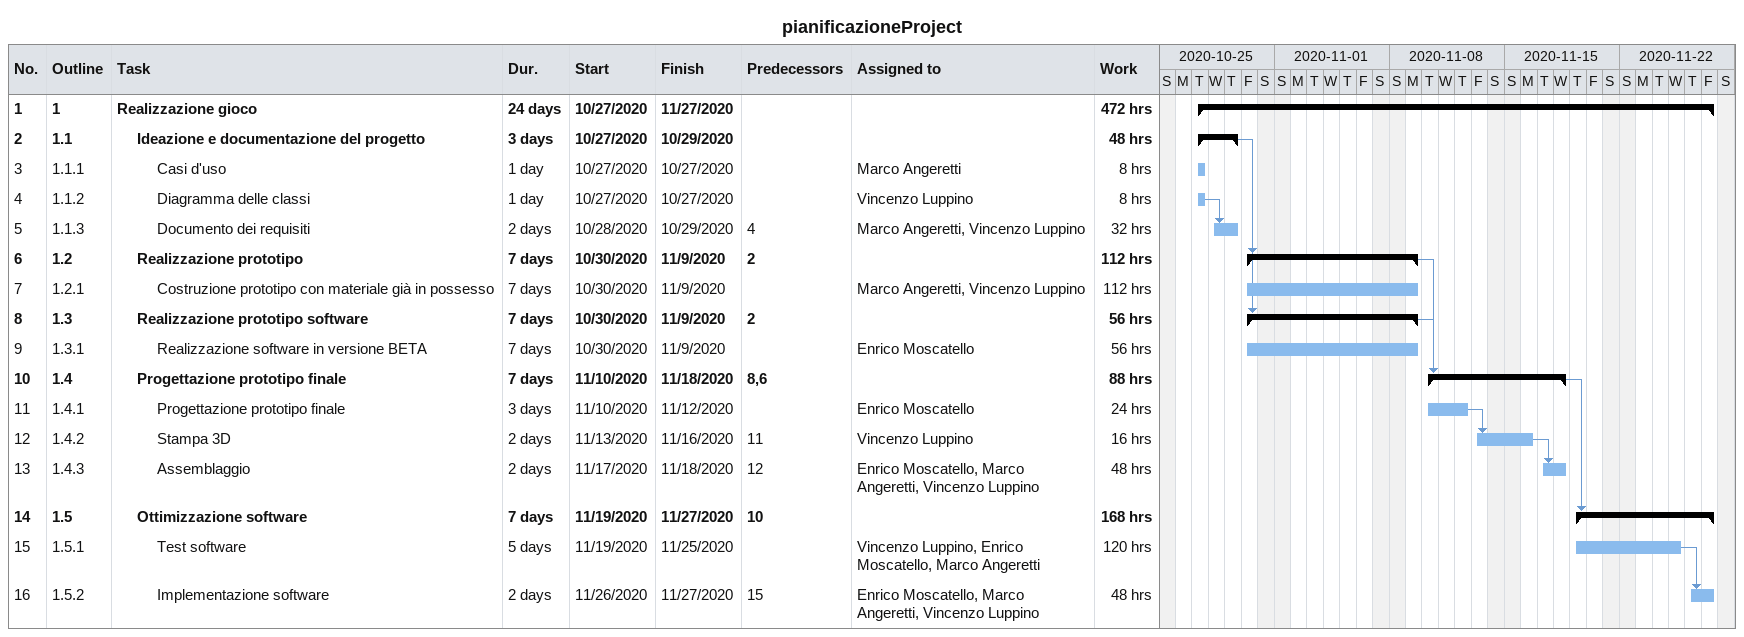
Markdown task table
pianificazioneProject

| ID | WBS | Task | Duration | Start | Finish | Predecessors | Resources | Work (h) |
|---|---|---|---|---|---|---|---|---|
| 1 | 1 | **Realizzazione gioco** | 24d | 2020-10-27 | 2020-11-27 |  |  | 472 |
| 2 | 1.1 | **Ideazione e documentazione del progetto** | 3d | 2020-10-27 | 2020-10-29 |  |  | 48 |
| 3 | 1.1.1 | Casi d'uso | 1d | 2020-10-27 | 2020-10-27 |  | Marco Angeretti | 8 |
| 4 | 1.1.2 | Diagramma delle classi | 1d | 2020-10-27 | 2020-10-27 |  | Vincenzo Luppino | 8 |
| 5 | 1.1.3 | Documento dei requisiti | 2d | 2020-10-28 | 2020-10-29 | 4 | Marco Angeretti, Vincenzo Luppino | 32 |
| 6 | 1.2 | **Realizzazione prototipo** | 7d | 2020-10-30 | 2020-11-09 | 2 |  | 112 |
| 7 | 1.2.1 | Costruzione prototipo con materiale già in possesso | 7d | 2020-10-30 | 2020-11-09 |  | Marco Angeretti, Vincenzo Luppino | 112 |
| 8 | 1.3 | **Realizzazione prototipo software** | 7d | 2020-10-30 | 2020-11-09 | 2 |  | 56 |
| 9 | 1.3.1 | Realizzazione software in versione BETA | 7d | 2020-10-30 | 2020-11-09 |  | Enrico Moscatello | 56 |
| 10 | 1.4 | **Progettazione prototipo finale** | 7d | 2020-11-10 | 2020-11-18 | 8, 6 |  | 88 |
| 11 | 1.4.1 | Progettazione prototipo finale | 3d | 2020-11-10 | 2020-11-12 |  | Enrico Moscatello | 24 |
| 12 | 1.4.2 | Stampa 3D | 2d | 2020-11-13 | 2020-11-16 | 11 | Vincenzo Luppino | 16 |
| 13 | 1.4.3 | Assemblaggio | 2d | 2020-11-17 | 2020-11-18 | 12 | Enrico Moscatello, Marco Angeretti, Vincenzo Luppino | 48 |
| 14 | 1.5 | **Ottimizzazione software** | 7d | 2020-11-19 | 2020-11-27 | 10 |  | 168 |
| 15 | 1.5.1 | Test software | 5d | 2020-11-19 | 2020-11-25 |  | Vincenzo Luppino, Enrico Moscatello, Marco Angeretti | 120 |
| 16 | 1.5.2 | Implementazione software | 2d | 2020-11-26 | 2020-11-27 | 15 | Enrico Moscatello, Marco Angeretti, Vincenzo Luppino | 48 |
